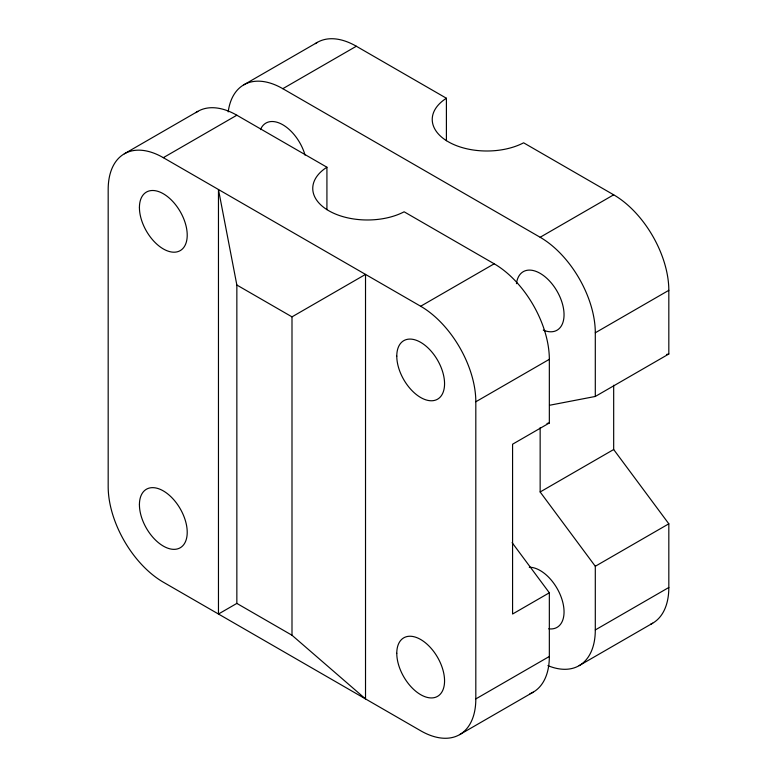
<?xml version="1.0" encoding="UTF-8"?>
<svg xmlns="http://www.w3.org/2000/svg" width="777" height="777" viewBox="0 0 777 777"><rect width="100%" height="100%" fill="white"/><g stroke="black" fill="none" stroke-linecap="round" stroke-linejoin="round"><path stroke-width="1.17" d="M124.33 153.807L197.853 111.354M243.813 84.829L317.337 42.376M549.339 592.793L549.339 656.468L475.815 698.921A77.991 45.027 60 0 1 420.668 730.759L163.325 582.187A77.991 45.027 60 0 1 108.178 486.674L108.178 189.51A77.991 45.027 60 0 1 163.325 157.673L236.849 115.219L326.923 167.22A54.652 31.556 0 0 0 328.758 210.732A54.652 31.556 0 0 0 404.127 211.8L494.191 263.801A77.991 45.027 60 0 1 549.339 359.314L549.339 422.989L512.577 444.211L512.577 614.024L549.339 592.793L512.101 542.628M228.205 111.898A77.991 45.027 60 0 1 282.809 88.685L356.332 46.241L446.406 98.242A54.652 31.556 0 0 0 448.242 141.754A54.652 31.556 0 0 0 523.611 142.813L613.675 194.813A77.991 45.027 60 0 1 668.822 290.326L668.822 354.011L595.299 396.455L549.533 405.264M291.997 635.246L291.997 316.861L365.52 274.407L365.52 698.921L291.997 635.246L236.849 603.408L236.849 285.023L218.463 189.51L218.463 614.024L236.849 603.408M163.325 157.673L420.668 306.245L494.191 263.801M282.809 88.685L540.151 237.267L613.675 194.813M475.815 698.921L475.815 401.767L549.339 359.314M595.299 396.455L595.299 332.779L668.822 290.326M547.902 665.627A77.991 45.027 60 0 0 595.299 629.943L595.299 566.268L540.151 491.977L613.675 449.524L613.675 385.237M595.299 566.268L668.822 523.815L613.675 449.524M595.299 629.943L668.822 587.49L668.822 523.815M459.663 734.624L533.187 692.171M579.147 665.646L652.67 623.193M666.481 354.458L668.822 354.011M546.998 423.446L549.339 422.989M236.849 285.023L291.997 316.861M540.151 427.69L540.151 491.977M446.406 98.242L446.406 140.695M326.923 167.22L326.923 209.673M516.462 283.663A33.799 19.512 60 0 1 541.19 273.98A33.799 19.512 60 0 1 564.024 313.519A33.799 19.512 60 0 1 543.269 330.099M260.489 129.604A33.799 19.512 60 0 1 282.711 124.718A33.799 19.512 60 0 1 305.05 155.128M315.365 43.638A77.991 45.027 60 0 1 356.332 46.241M668.822 587.49A77.991 45.027 60 0 1 650.592 624.271M540.151 237.267A77.991 45.027 60 0 1 595.299 332.779M529.292 567.249A33.799 19.512 60 0 1 561.985 599.485A33.799 19.512 60 0 1 548.708 628.807M420.668 306.245A77.991 45.027 60 0 1 475.815 401.767M549.339 656.468A77.991 45.027 60 0 1 530.021 693.725M195.882 112.626A77.991 45.027 60 0 1 236.849 115.219M396.775 356.128A33.799 19.512 60 0 0 432.614 400.718A33.799 19.512 60 0 0 432.614 352.923A33.799 19.512 60 0 0 396.775 356.128M396.775 653.292A33.799 19.512 60 0 0 432.614 697.882A33.799 19.512 60 0 0 432.614 650.087A33.799 19.512 60 0 0 396.775 653.292M139.423 207.556A33.799 19.512 60 0 0 175.272 252.146A33.799 19.512 60 0 0 175.272 204.351A33.799 19.512 60 0 0 139.423 207.556M139.423 504.71A33.799 19.512 60 0 0 175.272 549.3A33.799 19.512 60 0 0 175.272 501.505A33.799 19.512 60 0 0 139.423 504.71"/></g></svg>
